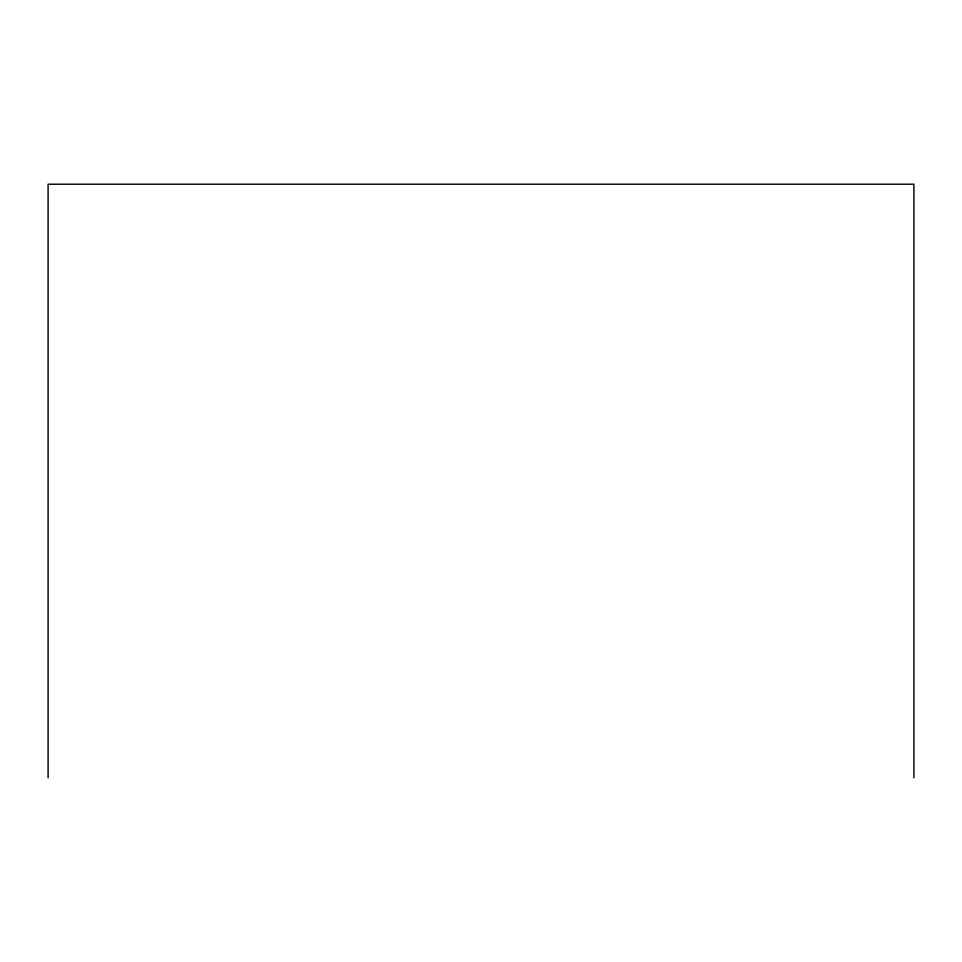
<?xml version="1.0" encoding="UTF-8"?>
<svg xmlns="http://www.w3.org/2000/svg" width="962" height="962" viewBox="0 0 962 962"><rect width="100%" height="100%" fill="white"/><g stroke="black" fill="none" stroke-linecap="round" stroke-linejoin="round"><path stroke-width="1.44" d="M913.9 777.789L913.9 184.211L48.1 184.211L48.1 777.789"/></g></svg>
